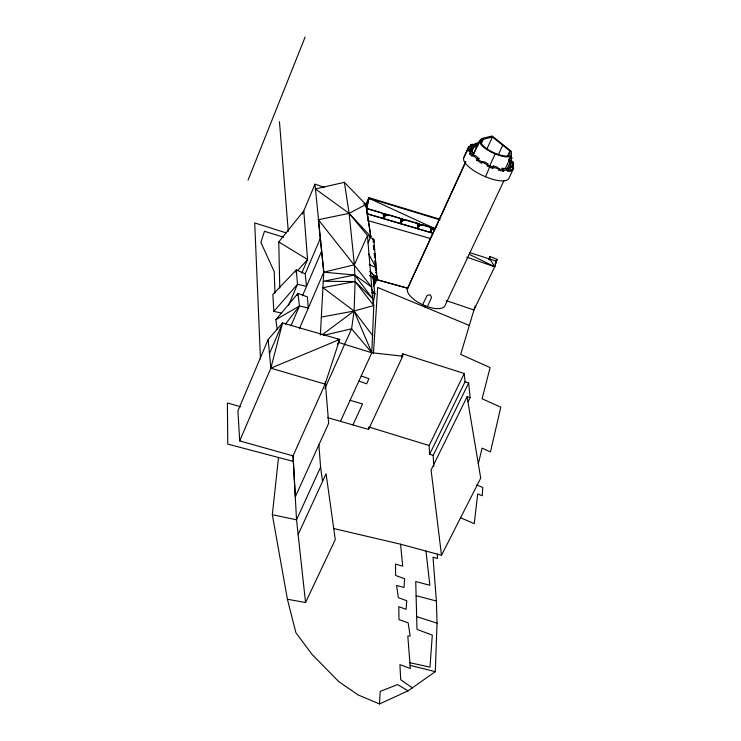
<?xml version="1.0" encoding="UTF-8"?>
<svg xmlns="http://www.w3.org/2000/svg" width="741" height="741" viewBox="0 0 741 741"><rect width="100%" height="100%" fill="white"/><g stroke="black" fill="none" stroke-linecap="round" stroke-linejoin="round"><path stroke-width="1.11" d="M509.864 168.124L510.419 163.298L513.578 164.585L513.041 167.725L509.864 166.438M510.419 161.538L509.864 164.465L510.419 163.298M509.882 151.007L509.882 155.017L508.706 155.74A16.052 5.243 24.8 0 1 497.091 154.054L493.46 152.544A16.052 5.243 24.8 0 1 481.196 142.985L480.992 141.587L483.299 139.271L492.45 137.029L509.882 151.007L507.437 156.221M425.001 307.08L425.01 305.681M489.495 259.118L489.505 257.414M489.486 259.971L489.921 256.543L497.016 259.35L494.729 266.769L473.953 309.942L446.202 300.614M340.48 421.342L371.806 352.744L373.788 305.561L372.658 298.697L367.462 235.462L349.131 213.371L315.416 188.955L344.361 182.323L365.887 204.479L370.815 236.583L368.082 242.789M327.605 417.637L368.573 429.437L402.733 356.18L402.808 353.855L464.255 373.501L465.052 381.772L429.623 454.242L433.161 455.437L433.8 466.422M278.505 457.484L272.336 514.726L287.406 599.247L295.872 632.629L312.035 654.377L338.73 681.581L358.079 694.919L379.512 703.95L408.096 690.834L435.31 671.661L437.023 623.162L436.393 601.007L433.003 557.213L437.57 558.436L437.32 554.138M320.353 335.025L323.789 272.169L314.962 184.194L324.178 187.204M379.512 703.95L380.207 691.372L397.611 684.591L408.096 690.834M368.573 429.437L368.731 426.973M373.464 353.188L377.678 287.48L469.331 325.447M470.998 150.247L467.812 149.052L468.071 151.071L468.608 149.895L470.285 152.692L469.738 153.878L472.054 156.305L472.601 155.119L475.342 155.554L478.973 158.518L477.297 158.991L476.75 160.176L481.659 163.289L482.215 162.103L483.882 161.621L487.782 163.631L487.143 166.104L492.83 168.466L493.487 166.003L497.461 167.253L498.943 169.031L498.387 170.217L503.463 171.245L504.019 170.069L502.574 168.346L502.018 169.522L503.463 171.245M492.83 168.466L493.487 166.003L492.932 167.216L487.245 164.863L487.782 163.631M287.406 599.247L305.551 602.535L296.53 519.812L293.047 455.863L239.695 440.923L237.917 410.903L268.159 339.545L282.571 322.946L339.702 339.443L325.104 384.116L293.047 455.863L295.316 496.831L328.671 423.259L325.28 381.893M490.088 166.04L485.577 176.738M373.103 303.847L374.835 293.816L373.047 277.375L370.037 275.985M503.991 180.572L444.646 306.32A20.674 8.596 25 0 1 427.372 306.635L422.657 304.736A20.674 8.596 25 0 1 407.318 288.934L435.171 228.756L366.61 208.61L368.879 197.625L439.524 219.123M478.325 463.736L482.085 448.157L490.468 451.908L500.796 407.161L482.095 398.797L490.088 367.573L460.698 354.402L475.12 306.014M366.61 208.61L369.074 198.329L440.173 219.957M239.695 440.923L270.845 368.184L282.571 322.946L269.483 353.661M496.6 260.221L494.729 266.769L466.71 257.146M373.677 247.911L374.325 245.864L373.316 245.53L374.344 246.16L373.723 248.142M373.483 283.081L375.52 276.995M375.52 280.246L373.631 285.405M374.937 282.506L377.012 277.866L375.974 277.514L373.899 282.154L374.937 282.506L376.233 278.375M248.068 180.128L305.125 37.05M302.467 214.056L314.962 184.194M295.39 272.04L296.28 269.956L305.227 273.79L306.524 286.332L297.512 284.266L273.855 311.396L281.608 313.1M301.735 273.216L307.561 259.517L303.782 210.935L278.764 241.936L279.783 288.073M288.527 305.385L297.512 284.266L296.28 269.956L272.864 294.464L273.855 311.396M305.227 273.79L320.121 238.871M297.048 295.502L297.956 293.371L307.385 296.9L308.293 308.052L299.484 305.977L275.874 319.677L277.208 329.615M302.467 295.798L321.631 251.06M291.037 325.67L299.484 305.977L297.956 293.371L275.874 319.677M299.373 328.726L323.789 272.169L318.315 219.697L349.131 213.371L365.887 204.479L368.879 197.625M365.563 206.378L369.074 198.329L435.171 228.756M384.959 214.001L382.949 218.549L384.866 214.214L383.078 213.417L384.181 215.77L383.18 213.714M385.385 214.13L383.375 218.678L385.209 214.01L387.089 214.834L384.579 215.955L387.089 214.834M373.668 249.411L374.464 247.605L373.464 247.262L374.511 248.087M337.377 344.658L339.702 339.443L337.396 339.443M373.103 278.736L373.983 276.764M324.891 388.497L351.605 328.8L354.078 311.016L355.124 281.534L354.393 264.778L349.131 213.371L344.361 182.323M401.242 221.096C398.112 226.737 403.354 219.382 399.844 218.104L387.562 214.492L384.468 216.215L387.562 214.492M401.381 220.781L401.955 218.975L401.381 220.781L400.325 218.502L402.057 219.28M373.214 284.285L375.974 277.514M401.603 220.948L400.603 223.717L401.705 221.244L404.743 219.549L401.705 221.244M401.733 220.651C400.057 219.688 407.772 218.586 401.835 220.948M373.788 285.674L377.058 278.384L376.02 278.032M373.807 285.933L377.076 278.644L373.742 238.982L369.685 237.296M373.918 295.863L374.835 293.816L371.473 289.138M418.211 225.792L417.192 228.571L418.313 226.088L416.942 223.134L418.313 226.088M418.461 225.755L419.017 224.004L418.461 225.755L417.452 223.55L419.119 224.31M418.711 225.94L417.692 228.719L418.822 226.237L421.805 224.56L418.822 226.237M418.86 225.607L419.517 224.153L418.971 225.912L421.203 224.912L419.628 224.458M318.88 444.859L320.603 467.145L296.53 519.812L272.336 514.726M508.141 169.217L510.345 167.003L513.596 168.346L508.632 178.979L506.557 180.332A24.944 8.438 24.9 0 1 488.421 177.914L482.743 175.561A24.944 8.438 24.9 0 1 463.764 160.473L463.468 158.055L468.293 147.496L469.424 146.385L472.48 147.941L471.943 149.117L474.268 146.162L475.324 145.894L474.786 147.061L477.343 146.422L477.88 145.255L475.176 143.541L474.638 144.708L472.925 145.134M464.57 156.425L468.951 146.848M431.169 229.858C428.168 235.86 433.04 227.255 429.919 227.218M431.318 229.534L431.873 227.783L431.318 229.534L430.308 227.32L431.984 228.08M469.424 146.385L468.886 147.561L471.332 144.495L472.61 144.18L475.324 145.894M431.725 229.358C430.188 228.552 437.505 227.431 431.568 229.701L430.549 232.489L431.679 230.006L434.643 228.33M470.378 146.588L471.332 144.495M407.318 288.934L465.719 161.557M470.637 150.831L472.48 147.941M465.756 162.075L435.652 227.719L436.838 225.829M470.702 151.275L472.026 148.404M471.86 151.405L474.268 146.162M468.608 149.895L471.897 151.127L473.119 153.155L472.48 154.304L469.738 153.878M298.141 534.539L326.086 473.731L335.275 539.587L305.551 602.535M472.712 155.638L479.473 140.92L481.909 138.484L492.163 135.983L511.373 151.386L511.383 155.73L505.464 168.3M473.054 155.277L479.816 140.577M480.946 140.577L481.909 138.484M480.298 143.411L481.27 141.309M481.372 143.458L483.299 139.271M352.938 424.926L362.599 403.956L350.085 400.307M478.973 158.518L478.371 159.723L476.75 160.176M486.689 149.469L492.45 137.029M422.657 304.736L426.955 295.733A9.716 8.753 8.1 0 1 430.113 294.742A9.726 8.772 8.8 0 1 431.494 297.567L427.372 306.635M489.616 165.91L495.229 153.869M401.353 356.986L402.808 353.855M498.35 154.628L502.722 145.264M501.666 169.448L502.555 168.29L505.603 168.476L508.307 170.328L507.752 171.504L510.984 170.976L511.54 169.8L513.606 168.485M508.604 160.269L509.697 157.944L511.948 158L510.855 160.315L508.604 160.269L510.419 161.733L513.569 162.825L513.022 163.983L509.864 162.89M506.473 170.106L510.419 161.733M508.919 168.012L508.363 169.18L506.279 169.522M512.587 164.595L513.569 162.511L510.855 160.315M513.031 165.752L513.578 164.585M513.05 169.513L513.596 168.346M488.532 259.452L489.921 256.543M495.127 263.277L497.016 259.35M496.062 262.101L496.479 261.23L469.646 252.551M429.623 454.242L429.141 445.536L464.255 373.501M433.161 455.437L468.655 383.023L465.052 381.772M468.09 401.761L470.127 397.639L467.099 396.741L431.086 469.97L441.506 555.268L400.557 544.209L333.441 528.472M441.506 555.268L480.714 478.158L467.099 396.741M285.498 324.076L299.484 305.977M297.549 270.66L307.561 259.517L278.764 241.936M463.468 158.055L464.135 157.388M322.122 334.793L354.078 311.016L373.788 305.561L355.124 281.534L323.289 281.284L354.68 274.985L371.704 287.119L318.315 219.697M511.383 155.73L510.04 156.555A17.701 5.78 24.8 0 1 497.239 154.702L493.228 153.035A17.701 5.78 24.8 0 1 479.705 142.494L479.473 140.92M268.159 339.545L270.845 368.184L339.702 339.443M475.176 143.541L477.732 142.911M323.65 335.358L351.605 328.8L371.806 352.744L402.733 356.18M321.335 317.074L354.078 311.016L372.871 335.923M504.019 170.069L508.307 170.328M470.285 152.692L473.119 153.155M498.397 168.781L502.018 169.522M409.893 662.704L429.975 667.159L432.309 635.12L416.988 629.405L415.738 581.555L429.845 585.288L425.982 551.082M410.106 665.362L435.31 671.661M416.109 595.69L436.393 601.007M293.427 461.421L227.756 444.091L227.394 402.965L240.658 406.753M373.538 278.82L407.874 288.295L373.445 278.662M367.647 220.494L430.447 238.519M366.684 213.51L433.124 233.239L366.776 213.816M270.845 368.184L325.104 384.116M366.517 208.314L381.55 212.732M404.743 219.549L418.887 223.699M421.805 224.56L433.68 228.052M402.53 219.401L404.206 219.892M432.485 228.247L434.022 228.691M363.692 203.812L365.887 204.479L370.815 236.583L367.462 235.462L354.393 264.778L323.789 272.169L354.68 274.985L372.658 298.697L355.124 281.534L322.937 287.665L354.078 311.016L371.806 352.744L338.452 342.435M369.833 427.307L429.141 445.536M283.581 237.203L264.463 231.285L260.888 242.446L274.216 271.614L274.948 293.121M493.386 167.281L498.943 169.031M373.047 277.375L377.076 278.644L370.231 271.16M286.285 232.924L254.719 222.93L260.471 358.913M416.655 616.586L437.023 623.162M376.854 275.995L375.817 275.652L376.882 276.31M375.622 261.323L374.603 260.98L375.65 261.629M375.77 263.129L374.751 262.777L375.817 263.629M375.946 265.139L374.918 264.796L375.965 265.445M376.261 268.881L375.233 268.538L376.28 269.187M376.409 270.724L375.381 270.372L376.456 271.234M376.585 272.771L375.548 272.419L376.613 273.077M374.631 249.55L373.621 249.208L374.659 249.837M374.992 253.793L373.973 253.45L375.011 254.089M375.141 255.571L374.122 255.219L375.178 256.062M375.307 257.544L374.288 257.201L375.326 257.84M373.816 239.862L372.825 239.519L373.853 240.343M372.843 239.76L373.835 240.103M373.973 241.77L372.982 241.427L374.001 242.057M361.219 375.928L368.953 378.725L366.61 383.819L358.885 381.041M371.584 292.621L374.835 293.816M476.574 484.985L482.743 487.402L482.289 495.738L477.713 493.941L474.24 523.665L460.67 517.811M509.864 162.705L513.022 163.983M510.419 165.271L513.587 166.558M369.666 275.439L377.076 278.644L369.852 271.66M369.24 264.5L376.159 267.723L368.509 253.755M469.164 254.265L494.729 266.769L489.903 259.1M470.776 145.041L473.832 146.598M470.248 146.209L473.295 147.765M482.215 162.103L487.643 165.03M482.937 162.603L478.714 159.936M474.638 144.708L477.343 146.422M508.835 167.957L511.54 169.8M508.289 169.133L510.984 170.976M412.422 687.954L400.714 679.682L399.908 664.668L410.347 668.521L407.809 635.945L410.153 635.991L408.161 622.811L398.982 619.633L398.788 606.675L406.105 609.343L406.744 600.71L398.343 597.644L396.574 585.52L404.002 587.474L404.614 578.758L395.638 575.498L395.462 564.058L402.715 566.18L400.557 544.209M477.297 158.991L472.601 155.119M510.493 156.823L511.948 158M474.092 155.999L472.684 154.526M349.131 213.371L370.815 236.583M383.949 215.77L382.717 213.343M320.603 467.145L322.539 481.455M471.508 148.913L468.293 147.496M468.655 383.023L470.127 397.639M373.816 284.47L373.797 284.201M279.459 121.774L288.277 231.312"/></g></svg>
